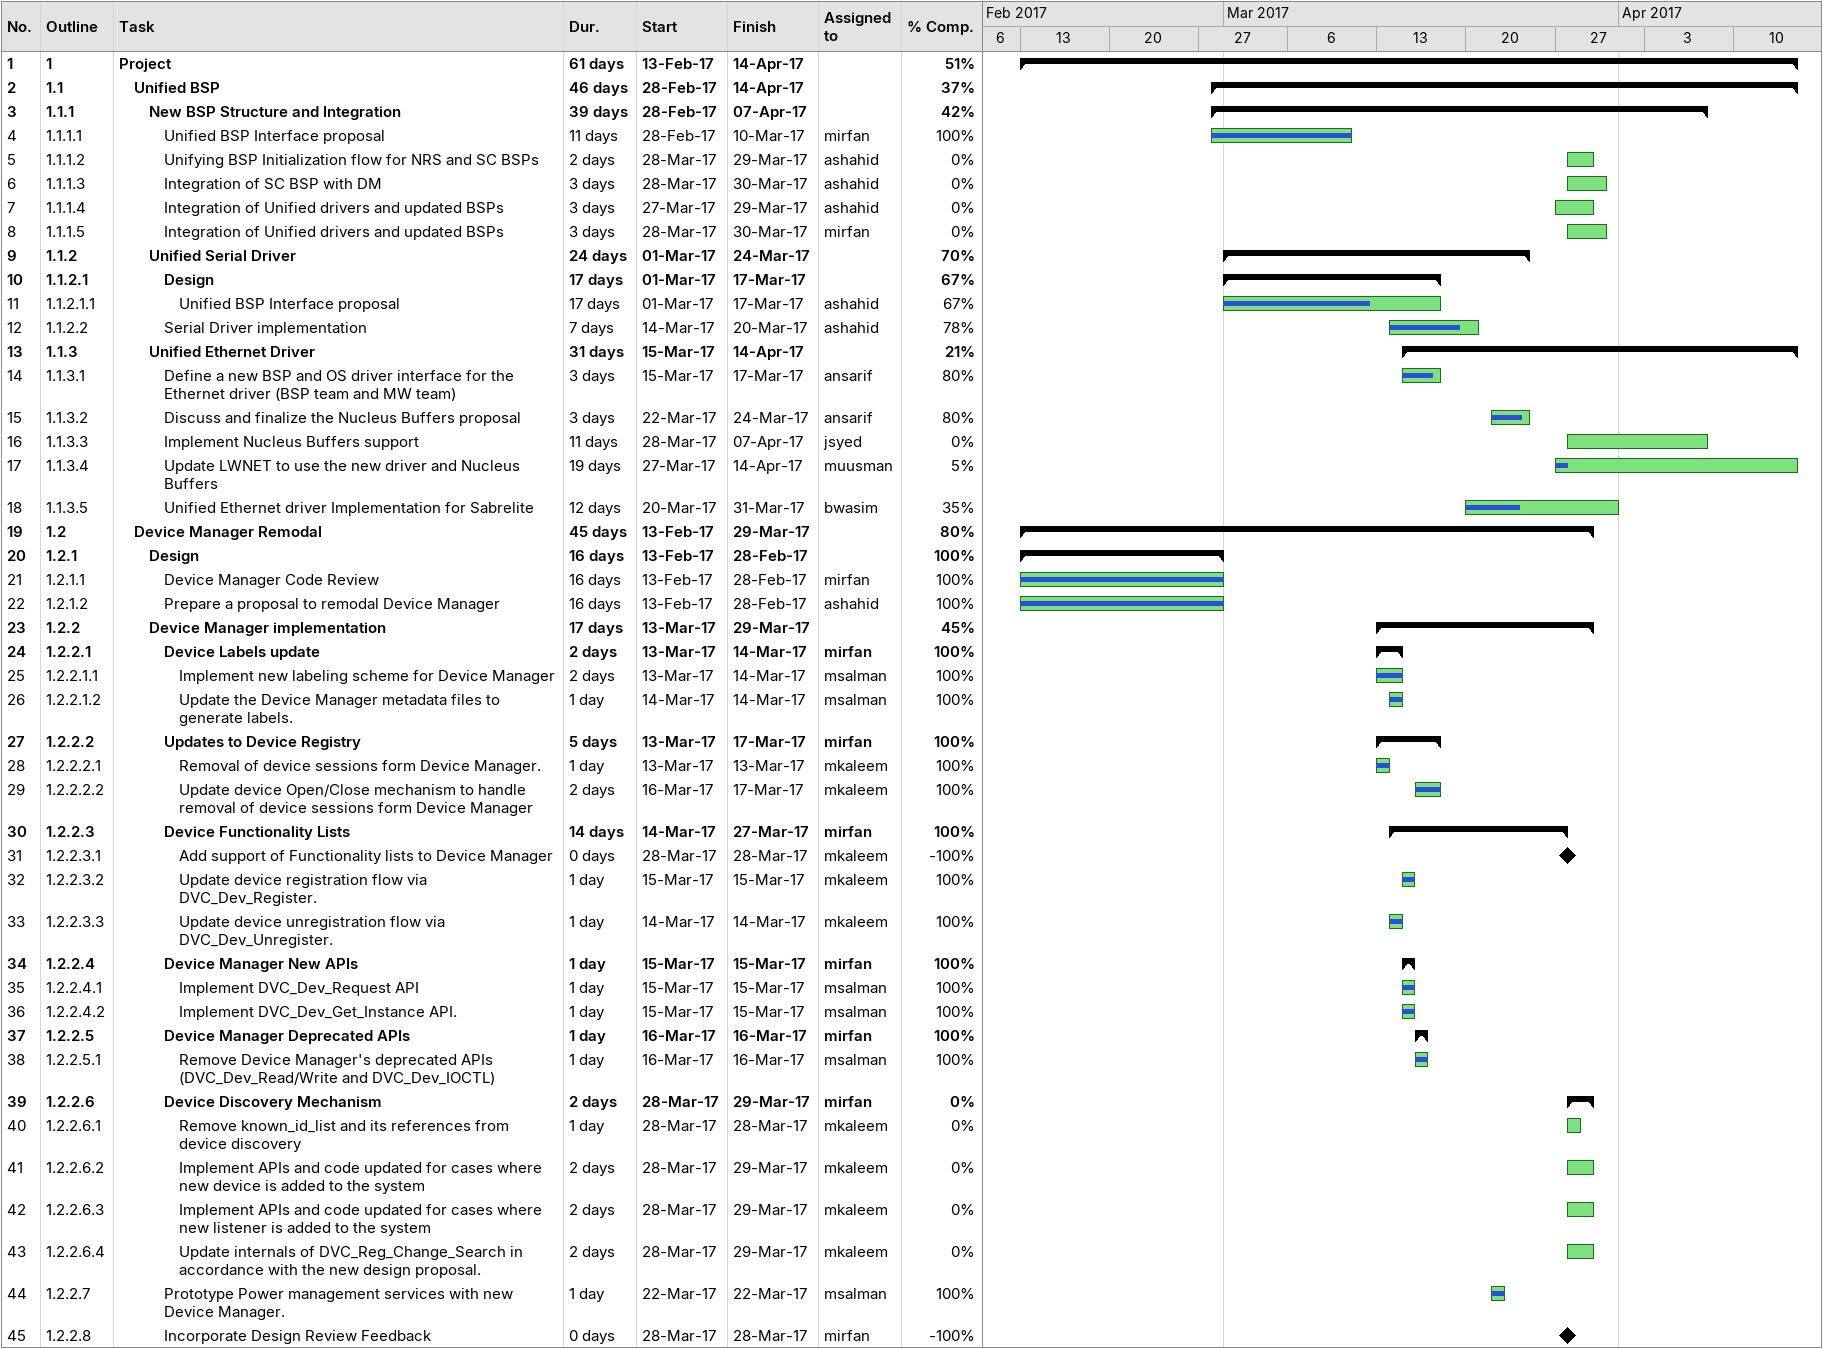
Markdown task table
| ID | WBS | Task | Duration | Start | Finish | Resources | % complete |
|---|---|---|---|---|---|---|---|
| 1 | 1 | **Project** | 61d | 2017-02-13 | 2017-04-14 |  | 51 |
| 2 | 1.1 | **Unified BSP** | 46d | 2017-02-28 | 2017-04-14 |  | 37 |
| 3 | 1.1.1 | **New BSP Structure and Integration** | 39d | 2017-02-28 | 2017-04-07 |  | 42 |
| 4 | 1.1.1.1 | Unified BSP Interface proposal | 11d | 2017-02-28 | 2017-03-10 | mirfan | 100 |
| 5 | 1.1.1.2 | Unifying BSP Initialization flow for NRS and SC BSPs | 2d | 2017-03-28 | 2017-03-29 | ashahid | 0 |
| 6 | 1.1.1.3 | Integration of SC BSP with DM | 3d | 2017-03-28 | 2017-03-30 | ashahid | 0 |
| 7 | 1.1.1.4 | Integration of Unified drivers and updated BSPs | 3d | 2017-03-27 | 2017-03-29 | ashahid | 0 |
| 8 | 1.1.1.5 | Integration of Unified drivers and updated BSPs | 3d | 2017-03-28 | 2017-03-30 | mirfan | 0 |
| 9 | 1.1.2 | **Unified Serial Driver** | 24d | 2017-03-01 | 2017-03-24 |  | 70 |
| 10 | 1.1.2.1 | **Design** | 17d | 2017-03-01 | 2017-03-17 |  | 67 |
| 11 | 1.1.2.1.1 | Unified BSP Interface proposal | 17d | 2017-03-01 | 2017-03-17 | ashahid | 67 |
| 12 | 1.1.2.2 | Serial Driver implementation | 7d | 2017-03-14 | 2017-03-20 | ashahid | 78 |
| 13 | 1.1.3 | **Unified Ethernet Driver** | 31d | 2017-03-15 | 2017-04-14 |  | 21 |
| 14 | 1.1.3.1 | Define a new BSP and OS driver interface for the Ethernet driver (BSP team and MW team) | 3d | 2017-03-15 | 2017-03-17 | ansarif | 80 |
| 15 | 1.1.3.2 | Discuss and finalize the Nucleus Buffers proposal | 3d | 2017-03-22 | 2017-03-24 | ansarif | 80 |
| 16 | 1.1.3.3 | Implement Nucleus Buffers support | 11d | 2017-03-28 | 2017-04-07 | jsyed | 0 |
| 17 | 1.1.3.4 | Update LWNET to use the new driver and Nucleus Buffers | 19d | 2017-03-27 | 2017-04-14 | muusman | 5 |
| 18 | 1.1.3.5 | Unified Ethernet driver Implementation for Sabrelite | 12d | 2017-03-20 | 2017-03-31 | bwasim | 35 |
| 19 | 1.2 | **Device Manager Remodal** | 45d | 2017-02-13 | 2017-03-29 |  | 80 |
| 20 | 1.2.1 | **Design** | 16d | 2017-02-13 | 2017-02-28 |  | 100 |
| 21 | 1.2.1.1 | Device Manager Code Review | 16d | 2017-02-13 | 2017-02-28 | mirfan | 100 |
| 22 | 1.2.1.2 | Prepare a proposal to remodal Device Manager | 16d | 2017-02-13 | 2017-02-28 | ashahid | 100 |
| 23 | 1.2.2 | **Device Manager implementation** | 17d | 2017-03-13 | 2017-03-29 |  | 45 |
| 24 | 1.2.2.1 | **Device Labels update** | 2d | 2017-03-13 | 2017-03-14 | mirfan | 100 |
| 25 | 1.2.2.1.1 | Implement new labeling scheme for Device Manager | 2d | 2017-03-13 | 2017-03-14 | msalman | 100 |
| 26 | 1.2.2.1.2 | Update the Device Manager metadata files to generate labels. | 1d | 2017-03-14 | 2017-03-14 | msalman | 100 |
| 27 | 1.2.2.2 | **Updates to Device Registry** | 5d | 2017-03-13 | 2017-03-17 | mirfan | 100 |
| 28 | 1.2.2.2.1 | Removal of device sessions form Device Manager. | 1d | 2017-03-13 | 2017-03-13 | mkaleem | 100 |
| 29 | 1.2.2.2.2 | Update device Open/Close mechanism to handle removal of device sessions form Device Manager | 2d | 2017-03-16 | 2017-03-17 | mkaleem | 100 |
| 30 | 1.2.2.3 | **Device Functionality Lists** | 14d | 2017-03-14 | 2017-03-27 | mirfan | 100 |
| 31 | 1.2.2.3.1 | Add support of Functionality lists to Device Manager | 0d | 2017-03-28 | 2017-03-28 | mkaleem | -100 |
| 32 | 1.2.2.3.2 | Update device registration flow via DVC_Dev_Register. | 1d | 2017-03-15 | 2017-03-15 | mkaleem | 100 |
| 33 | 1.2.2.3.3 | Update device unregistration flow via DVC_Dev_Unregister. | 1d | 2017-03-14 | 2017-03-14 | mkaleem | 100 |
| 34 | 1.2.2.4 | **Device Manager New APIs** | 1d | 2017-03-15 | 2017-03-15 | mirfan | 100 |
| 35 | 1.2.2.4.1 | Implement DVC_Dev_Request API | 1d | 2017-03-15 | 2017-03-15 | msalman | 100 |
| 36 | 1.2.2.4.2 | Implement DVC_Dev_Get_Instance API. | 1d | 2017-03-15 | 2017-03-15 | msalman | 100 |
| 37 | 1.2.2.5 | **Device Manager Deprecated APIs** | 1d | 2017-03-16 | 2017-03-16 | mirfan | 100 |
| 38 | 1.2.2.5.1 | Remove Device Manager's deprecated APIs (DVC_Dev_Read/Write and DVC_Dev_IOCTL) | 1d | 2017-03-16 | 2017-03-16 | msalman | 100 |
| 39 | 1.2.2.6 | **Device Discovery Mechanism** | 2d | 2017-03-28 | 2017-03-29 | mirfan | 0 |
| 40 | 1.2.2.6.1 | Remove known_id_list and its references from device discovery | 1d | 2017-03-28 | 2017-03-28 | mkaleem | 0 |
| 41 | 1.2.2.6.2 | Implement APIs and code updated for cases where new device is added to the system | 2d | 2017-03-28 | 2017-03-29 | mkaleem | 0 |
| 42 | 1.2.2.6.3 | Implement APIs and code updated for cases where new listener is added to the system | 2d | 2017-03-28 | 2017-03-29 | mkaleem | 0 |
| 43 | 1.2.2.6.4 | Update internals of DVC_Reg_Change_Search in accordance with the new design proposal. | 2d | 2017-03-28 | 2017-03-29 | mkaleem | 0 |
| 44 | 1.2.2.7 | Prototype Power management services with new Device Manager. | 1d | 2017-03-22 | 2017-03-22 | msalman | 100 |
| 45 | 1.2.2.8 | Incorporate Design Review Feedback | 0d | 2017-03-28 | 2017-03-28 | mirfan | -100 |
